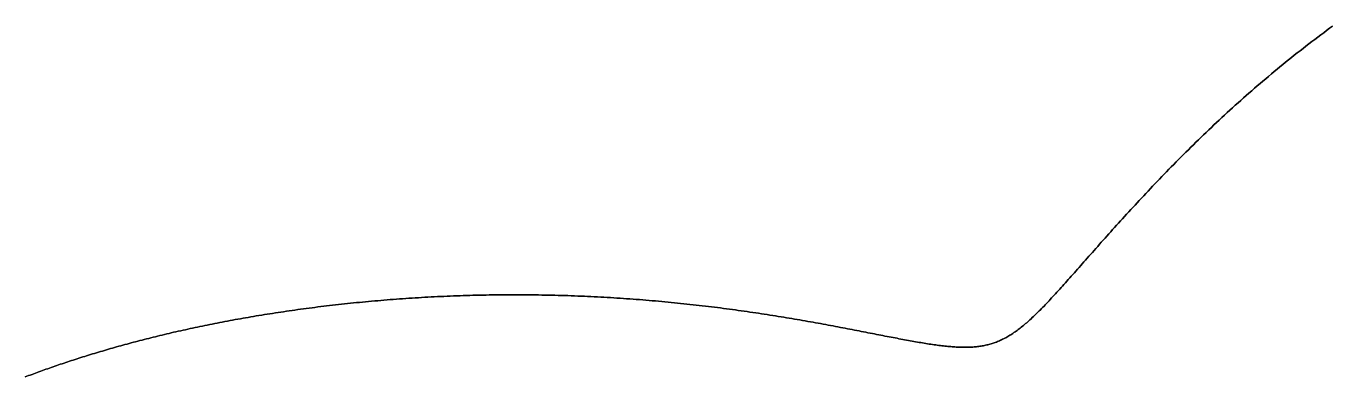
# Model space of a CAD drawing. Header units: inches. Extents: x 130170 to 284068, y 377793 to 804530.
# Drawn here: x 251899.8 to 251984.9, y 753040.8 to 753063.7 of the extents above; entities that cross this region are included whole.
import ezdxf

# ---------------------------------------------------------------- set-up
doc = ezdxf.new("R2010")
doc.units = ezdxf.units.IN
doc.header["$MEASUREMENT"] = 0
doc.layers.add('muni_il', color=7, linetype='Continuous')

msp = doc.modelspace()

# ---------------------------------------------------------------- linework, layer by layer
at = {"layer": 'muni_il'}
for points in [[(251985.111, 753063.654), (251984.916, 753063.511), (251984.721, 753063.367), (251984.526, 753063.223), (251984.332, 753063.078), (251984.138, 753062.933), (251983.945, 753062.786), (251983.752, 753062.64), (251983.56, 753062.493), (251983.369, 753062.345), (251983.177, 753062.196), (251982.987, 753062.047), (251982.797, 753061.898), (251982.607, 753061.748), (251982.418, 753061.597), (251982.23, 753061.446), (251982.042, 753061.294), (251981.854, 753061.142), (251981.667, 753060.989), (251981.481, 753060.836), (251981.295, 753060.682), (251981.11, 753060.528), (251980.925, 753060.373), (251980.741, 753060.218), (251980.558, 753060.062), (251980.375, 753059.906), (251980.192, 753059.749), (251980.011, 753059.592), (251979.83, 753059.435), (251979.649, 753059.277), (251979.469, 753059.119), (251979.29, 753058.961), (251979.112, 753058.802), (251978.934, 753058.643), (251978.756, 753058.483), (251978.58, 753058.323), (251978.404, 753058.163), (251978.229, 753058.003), (251978.055, 753057.843), (251977.881, 753057.682), (251977.708, 753057.521), (251977.536, 753057.36), (251977.364, 753057.199), (251977.194, 753057.037), (251977.024, 753056.876), (251976.855, 753056.715), (251976.686, 753056.553), (251976.519, 753056.392), (251976.352, 753056.23), (251976.186, 753056.069), (251976.021, 753055.907), (251975.857, 753055.746), (251975.694, 753055.585), (251975.532, 753055.424), (251975.37, 753055.263), (251975.21, 753055.102), (251975.05, 753054.941), (251974.892, 753054.781), (251974.734, 753054.621), (251974.577, 753054.461), (251974.422, 753054.302), (251974.267, 753054.143), (251974.113, 753053.984), (251973.96, 753053.826), (251973.809, 753053.668), (251973.658, 753053.511), (251973.508, 753053.354), (251973.36, 753053.198), (251973.212, 753053.043), (251973.066, 753052.887), (251972.921, 753052.733), (251972.776, 753052.579), (251972.633, 753052.426), (251972.491, 753052.273), (251972.35, 753052.122), (251972.21, 753051.97), (251972.072, 753051.82), (251971.934, 753051.671), (251971.798, 753051.522), (251971.662, 753051.374), (251971.528, 753051.227), (251971.395, 753051.081), (251971.264, 753050.936), (251971.133, 753050.792), (251971.003, 753050.649), (251970.875, 753050.506), (251970.748, 753050.365), (251970.622, 753050.225), (251970.498, 753050.086), (251970.374, 753049.948), (251970.252, 753049.811), (251970.131, 753049.675), (251970.01, 753049.54), (251969.892, 753049.406), (251969.774, 753049.274), (251969.658, 753049.142), (251969.542, 753049.012), (251969.428, 753048.883), (251969.315, 753048.756), (251969.204, 753048.629), (251969.093, 753048.504), (251968.984, 753048.38), (251968.875, 753048.258), (251968.768, 753048.136), (251968.662, 753048.016), (251968.557, 753047.898), (251968.453, 753047.78), (251968.351, 753047.664), (251968.249, 753047.549), (251968.149, 753047.436), (251968.049, 753047.324), (251967.951, 753047.213), (251967.854, 753047.104), (251967.757, 753046.996), (251967.662, 753046.89), (251967.568, 753046.785), (251967.475, 753046.681), (251967.383, 753046.579), (251967.291, 753046.478), (251967.201, 753046.379), (251967.112, 753046.281), (251967.024, 753046.184), (251966.936, 753046.089), (251966.85, 753045.995), (251966.764, 753045.903), (251966.679, 753045.812), (251966.595, 753045.722), (251966.512, 753045.634), (251966.43, 753045.548), (251966.349, 753045.463), (251966.268, 753045.379), (251966.188, 753045.296), (251966.109, 753045.216), (251966.03, 753045.136), (251965.952, 753045.058), (251965.875, 753044.981), (251965.799, 753044.906), (251965.723, 753044.832), (251965.648, 753044.76), (251965.573, 753044.689), (251965.499, 753044.619), (251965.426, 753044.551), (251965.353, 753044.484), (251965.281, 753044.418), (251965.209, 753044.354), (251965.137, 753044.291), (251965.066, 753044.23), (251964.996, 753044.17), (251964.925, 753044.111), (251964.855, 753044.053), (251964.786, 753043.997), (251964.717, 753043.943), (251964.648, 753043.889), (251964.579, 753043.837), (251964.511, 753043.786), (251964.442, 753043.737), (251964.375, 753043.688), (251964.307, 753043.641), (251964.239, 753043.595), (251964.172, 753043.551), (251964.104, 753043.508), (251964.037, 753043.466), (251963.97, 753043.425), (251963.902, 753043.385), (251963.835, 753043.347), (251963.768, 753043.31), (251963.7, 753043.274), (251963.633, 753043.239), (251963.565, 753043.206), (251963.498, 753043.173), (251963.43, 753043.142), (251963.362, 753043.112), (251963.294, 753043.083), (251963.226, 753043.055), (251963.158, 753043.028), (251963.089, 753043.002), (251963.02, 753042.978), (251962.95, 753042.954), (251962.881, 753042.932), (251962.811, 753042.91), (251962.74, 753042.89), (251962.669, 753042.871), (251962.598, 753042.852), (251962.527, 753042.835), (251962.455, 753042.819), (251962.382, 753042.804), (251962.309, 753042.789), (251962.236, 753042.776), (251962.161, 753042.764), (251962.087, 753042.752), (251962.012, 753042.742), (251961.936, 753042.732), (251961.859, 753042.724), (251961.782, 753042.716), (251961.705, 753042.709), (251961.626, 753042.703), (251961.547, 753042.698), (251961.467, 753042.694), (251961.387, 753042.69), (251961.306, 753042.688), (251961.224, 753042.686), (251961.141, 753042.685), (251961.057, 753042.685), (251960.973, 753042.686), (251960.888, 753042.688), (251960.802, 753042.69), (251960.715, 753042.693), (251960.627, 753042.697), (251960.538, 753042.702), (251960.449, 753042.707), (251960.359, 753042.713), (251960.267, 753042.72), (251960.175, 753042.727), (251960.082, 753042.735), (251959.987, 753042.744), (251959.892, 753042.753), (251959.796, 753042.764), (251959.699, 753042.774), (251959.601, 753042.786), (251959.502, 753042.798), (251959.401, 753042.81), (251959.3, 753042.824), (251959.198, 753042.838), (251959.095, 753042.852), (251958.99, 753042.867), (251958.885, 753042.883), (251958.779, 753042.899), (251958.671, 753042.915), (251958.562, 753042.932), (251958.452, 753042.95), (251958.342, 753042.968), (251958.23, 753042.987), (251958.117, 753043.006), (251958.002, 753043.026), (251957.887, 753043.046), (251957.771, 753043.066), (251957.653, 753043.087), (251957.534, 753043.109), (251957.414, 753043.13), (251957.294, 753043.153), (251957.171, 753043.175), (251957.048, 753043.198), (251956.924, 753043.222), (251956.798, 753043.246), (251956.671, 753043.27), (251956.543, 753043.294), (251956.414, 753043.319), (251956.284, 753043.344), (251956.153, 753043.369), (251956.02, 753043.395), (251955.887, 753043.421), (251955.752, 753043.447), (251955.616, 753043.474), (251955.479, 753043.501), (251955.341, 753043.528), (251955.201, 753043.555), (251955.061, 753043.583), (251954.919, 753043.61), (251954.776, 753043.639), (251954.632, 753043.667), (251954.487, 753043.695), (251954.341, 753043.724), (251954.194, 753043.752), (251954.045, 753043.781), (251953.896, 753043.81), (251953.745, 753043.839), (251953.593, 753043.869), (251953.44, 753043.898), (251953.286, 753043.928), (251953.131, 753043.957), (251952.975, 753043.987), (251952.818, 753044.017), (251952.659, 753044.047), (251952.5, 753044.077), (251952.339, 753044.107), (251952.178, 753044.137), (251952.015, 753044.167), (251951.852, 753044.197), (251951.687, 753044.227), (251951.521, 753044.257), (251951.355, 753044.287), (251951.187, 753044.317), (251951.018, 753044.347), (251950.849, 753044.377), (251950.678, 753044.407), (251950.506, 753044.437), (251950.334, 753044.467), (251950.16, 753044.497), (251949.986, 753044.527), (251949.81, 753044.557), (251949.634, 753044.586), (251949.456, 753044.616), (251949.278, 753044.645), (251949.099, 753044.675), (251948.919, 753044.704), (251948.738, 753044.733), (251948.556, 753044.762), (251948.374, 753044.79), (251948.19, 753044.819), (251948.006, 753044.848), (251947.821, 753044.876), (251947.635, 753044.904), (251947.448, 753044.932), (251947.26, 753044.96), (251947.072, 753044.987), (251946.883, 753045.015), (251946.693, 753045.042), (251946.502, 753045.068), (251946.311, 753045.095), (251946.119, 753045.122), (251945.926, 753045.148), (251945.732, 753045.174), (251945.538, 753045.2), (251945.343, 753045.225), (251945.147, 753045.25), (251944.951, 753045.275), (251944.754, 753045.3), (251944.556, 753045.324), (251944.358, 753045.348), (251944.159, 753045.372), (251943.959, 753045.396), (251943.759, 753045.419), (251943.559, 753045.442), (251943.358, 753045.464), (251943.156, 753045.487), (251942.953, 753045.508), (251942.751, 753045.53), (251942.547, 753045.551), (251942.343, 753045.572), (251942.139, 753045.593), (251941.934, 753045.613), (251941.729, 753045.633), (251941.523, 753045.652), (251941.316, 753045.672), (251941.11, 753045.69), (251940.903, 753045.709), (251940.695, 753045.727), (251940.487, 753045.745), (251940.279, 753045.762), (251940.07, 753045.779), (251939.861, 753045.795), (251939.651, 753045.811), (251939.441, 753045.827), (251939.231, 753045.842), (251939.021, 753045.857), (251938.81, 753045.872), (251938.599, 753045.886), (251938.388, 753045.9), (251938.176, 753045.913), (251937.964, 753045.926), (251937.752, 753045.938), (251937.54, 753045.951), (251937.327, 753045.962), (251937.114, 753045.973), (251936.901, 753045.984), (251936.688, 753045.995), (251936.475, 753046.004), (251936.261, 753046.014), (251936.048, 753046.023), (251935.834, 753046.032), (251935.62, 753046.04), (251935.406, 753046.048), (251935.192, 753046.055), (251934.978, 753046.062), (251934.763, 753046.068), (251934.549, 753046.074), (251934.335, 753046.08), (251934.12, 753046.085), (251933.906, 753046.09), (251933.691, 753046.094), (251933.477, 753046.098), (251933.262, 753046.101), (251933.047, 753046.104), (251932.833, 753046.107), (251932.619, 753046.109), (251932.404, 753046.11), (251932.19, 753046.112), (251931.976, 753046.112), (251931.761, 753046.113), (251931.547, 753046.112), (251931.333, 753046.112), (251931.119, 753046.111), (251930.906, 753046.109), (251930.692, 753046.107), (251930.478, 753046.105), (251930.265, 753046.102), (251930.052, 753046.099), (251929.839, 753046.095), (251929.626, 753046.091), (251929.413, 753046.087), (251929.201, 753046.082), (251928.989, 753046.077), (251928.777, 753046.071), (251928.565, 753046.065), (251928.354, 753046.058), (251928.143, 753046.051), (251927.932, 753046.044), (251927.721, 753046.036), (251927.51, 753046.027), (251927.3, 753046.019), (251927.091, 753046.009), (251926.881, 753046), (251926.672, 753045.99), (251926.463, 753045.98), (251926.255, 753045.969), (251926.047, 753045.958), (251925.839, 753045.946), (251925.632, 753045.934), (251925.425, 753045.922), (251925.218, 753045.909), (251925.012, 753045.896), (251924.806, 753045.883), (251924.601, 753045.869), (251924.396, 753045.855), (251924.191, 753045.84), (251923.987, 753045.825), (251923.784, 753045.81), (251923.581, 753045.794), (251923.378, 753045.778), (251923.176, 753045.762), (251922.974, 753045.745), (251922.773, 753045.728), (251922.572, 753045.71), (251922.372, 753045.692), (251922.172, 753045.674), (251921.973, 753045.656), (251921.774, 753045.637), (251921.576, 753045.617), (251921.378, 753045.598), (251921.181, 753045.578), (251920.985, 753045.558), (251920.789, 753045.537), (251920.593, 753045.516), (251920.398, 753045.495), (251920.204, 753045.474), (251920.01, 753045.452), (251919.817, 753045.43), (251919.625, 753045.408), (251919.433, 753045.385), (251919.241, 753045.362), (251919.051, 753045.339), (251918.861, 753045.315), (251918.671, 753045.291), (251918.482, 753045.267), (251918.294, 753045.242), (251918.107, 753045.218), (251917.92, 753045.193), (251917.733, 753045.167), (251917.548, 753045.142), (251917.363, 753045.116), (251917.178, 753045.09), (251916.995, 753045.064), (251916.812, 753045.037), (251916.629, 753045.01), (251916.448, 753044.983), (251916.267, 753044.956), (251916.086, 753044.928), (251915.907, 753044.901), (251915.728, 753044.873), (251915.549, 753044.844), (251915.372, 753044.816), (251915.195, 753044.787), (251915.019, 753044.758), (251914.843, 753044.729), (251914.668, 753044.7), (251914.494, 753044.67), (251914.321, 753044.64), (251914.148, 753044.61), (251913.976, 753044.58), (251913.805, 753044.549), (251913.634, 753044.519), (251913.464, 753044.488), (251913.295, 753044.457), (251913.126, 753044.426), (251912.959, 753044.394), (251912.792, 753044.363), (251912.625, 753044.331), (251912.459, 753044.299), (251912.295, 753044.267), (251912.13, 753044.235), (251911.967, 753044.202), (251911.804, 753044.17), (251911.642, 753044.137), (251911.481, 753044.104), (251911.32, 753044.071), (251911.16, 753044.037), (251911.001, 753044.004), (251910.842, 753043.97), (251910.684, 753043.937), (251910.527, 753043.903), (251910.371, 753043.868), (251910.215, 753043.834), (251910.06, 753043.8), (251909.906, 753043.765), (251909.752, 753043.731), (251909.599, 753043.696), (251909.447, 753043.661), (251909.295, 753043.626), (251909.144, 753043.591), (251908.994, 753043.556), (251908.845, 753043.52), (251908.696, 753043.485), (251908.548, 753043.449), (251908.4, 753043.413), (251908.254, 753043.377), (251908.108, 753043.341), (251907.962, 753043.305), (251907.817, 753043.268), (251907.673, 753043.232), (251907.53, 753043.195), (251907.387, 753043.159), (251907.245, 753043.122), (251907.104, 753043.085), (251906.963, 753043.048), (251906.823, 753043.011), (251906.683, 753042.974), (251906.544, 753042.936), (251906.406, 753042.899), (251906.268, 753042.861), (251906.131, 753042.824), (251905.995, 753042.786), (251905.859, 753042.748), (251905.724, 753042.711), (251905.589, 753042.673), (251905.455, 753042.634), (251905.322, 753042.596), (251905.189, 753042.558), (251905.057, 753042.52), (251904.925, 753042.481), (251904.794, 753042.442), (251904.664, 753042.404), (251904.534, 753042.365), (251904.405, 753042.326), (251904.276, 753042.287), (251904.148, 753042.248), (251904.02, 753042.209), (251903.893, 753042.17), (251903.766, 753042.131), (251903.64, 753042.091), (251903.515, 753042.052), (251903.39, 753042.012), (251903.266, 753041.973), (251903.142, 753041.933), (251903.018, 753041.893), (251902.895, 753041.854), (251902.773, 753041.814), (251902.651, 753041.774), (251902.53, 753041.734), (251902.409, 753041.693), (251902.289, 753041.653), (251902.169, 753041.613), (251902.049, 753041.573), (251901.93, 753041.532), (251901.812, 753041.491), (251901.694, 753041.451), (251901.576, 753041.41), (251901.459, 753041.37), (251901.343, 753041.329), (251901.226, 753041.288), (251901.111, 753041.247), (251900.995, 753041.206), (251900.88, 753041.165), (251900.766, 753041.124), (251900.652, 753041.082), (251900.538, 753041.041), (251900.425, 753041), (251900.312, 753040.958), (251900.2, 753040.917), (251900.088, 753040.875), (251899.976, 753040.833), (251899.865, 753040.792), (251899.754, 753040.75)], [(251899.754, 753040.75), (251899.865, 753040.792), (251899.976, 753040.833), (251900.088, 753040.875), (251900.2, 753040.917), (251900.312, 753040.958), (251900.425, 753041), (251900.538, 753041.041), (251900.652, 753041.082), (251900.766, 753041.124), (251900.88, 753041.165), (251900.995, 753041.206), (251901.111, 753041.247), (251901.226, 753041.288), (251901.343, 753041.329), (251901.459, 753041.37), (251901.576, 753041.41), (251901.694, 753041.451), (251901.812, 753041.491), (251901.93, 753041.532), (251902.049, 753041.573), (251902.169, 753041.613), (251902.289, 753041.653), (251902.409, 753041.693), (251902.53, 753041.734), (251902.651, 753041.774), (251902.773, 753041.814), (251902.895, 753041.854), (251903.018, 753041.893), (251903.142, 753041.933), (251903.266, 753041.973), (251903.39, 753042.012), (251903.515, 753042.052), (251903.64, 753042.091), (251903.766, 753042.131), (251903.893, 753042.17), (251904.02, 753042.209), (251904.148, 753042.248), (251904.276, 753042.287), (251904.405, 753042.326), (251904.534, 753042.365), (251904.664, 753042.404), (251904.794, 753042.442), (251904.925, 753042.481), (251905.057, 753042.52), (251905.189, 753042.558), (251905.322, 753042.596), (251905.455, 753042.634), (251905.589, 753042.673), (251905.724, 753042.711), (251905.859, 753042.748), (251905.995, 753042.786), (251906.131, 753042.824), (251906.268, 753042.861), (251906.406, 753042.899), (251906.544, 753042.936), (251906.683, 753042.974), (251906.823, 753043.011), (251906.963, 753043.048), (251907.104, 753043.085), (251907.245, 753043.122), (251907.387, 753043.159), (251907.53, 753043.195), (251907.673, 753043.232), (251907.817, 753043.268), (251907.962, 753043.305), (251908.108, 753043.341), (251908.254, 753043.377), (251908.4, 753043.413), (251908.548, 753043.449), (251908.696, 753043.485), (251908.845, 753043.52), (251908.994, 753043.556), (251909.144, 753043.591), (251909.295, 753043.626), (251909.447, 753043.661), (251909.599, 753043.696), (251909.752, 753043.731), (251909.906, 753043.765), (251910.06, 753043.8), (251910.215, 753043.834), (251910.371, 753043.868), (251910.527, 753043.903), (251910.684, 753043.937), (251910.842, 753043.97), (251911.001, 753044.004), (251911.16, 753044.037), (251911.32, 753044.071), (251911.481, 753044.104), (251911.642, 753044.137), (251911.804, 753044.17), (251911.967, 753044.202), (251912.13, 753044.235), (251912.295, 753044.267), (251912.459, 753044.299), (251912.625, 753044.331), (251912.792, 753044.363), (251912.959, 753044.394), (251913.126, 753044.426), (251913.295, 753044.457), (251913.464, 753044.488), (251913.634, 753044.519), (251913.805, 753044.549), (251913.976, 753044.58), (251914.148, 753044.61), (251914.321, 753044.64), (251914.494, 753044.67), (251914.668, 753044.7), (251914.843, 753044.729), (251915.019, 753044.758), (251915.195, 753044.787), (251915.372, 753044.816), (251915.549, 753044.844), (251915.728, 753044.873), (251915.907, 753044.901), (251916.086, 753044.928), (251916.267, 753044.956), (251916.448, 753044.983), (251916.629, 753045.01), (251916.812, 753045.037), (251916.995, 753045.064), (251917.178, 753045.09), (251917.363, 753045.116), (251917.548, 753045.142), (251917.733, 753045.167), (251917.92, 753045.193), (251918.107, 753045.218), (251918.294, 753045.242), (251918.482, 753045.267), (251918.671, 753045.291), (251918.861, 753045.315), (251919.051, 753045.339), (251919.241, 753045.362), (251919.433, 753045.385), (251919.625, 753045.408), (251919.817, 753045.43), (251920.01, 753045.452), (251920.204, 753045.474), (251920.398, 753045.495), (251920.593, 753045.516), (251920.789, 753045.537), (251920.985, 753045.558), (251921.181, 753045.578), (251921.378, 753045.598), (251921.576, 753045.617), (251921.774, 753045.637), (251921.973, 753045.656), (251922.172, 753045.674), (251922.372, 753045.692), (251922.572, 753045.71), (251922.773, 753045.728), (251922.974, 753045.745), (251923.176, 753045.762), (251923.378, 753045.778), (251923.581, 753045.794), (251923.784, 753045.81), (251923.987, 753045.825), (251924.191, 753045.84), (251924.396, 753045.855), (251924.601, 753045.869), (251924.806, 753045.883), (251925.012, 753045.896), (251925.218, 753045.909), (251925.425, 753045.922), (251925.632, 753045.934), (251925.839, 753045.946), (251926.047, 753045.958), (251926.255, 753045.969), (251926.463, 753045.98), (251926.672, 753045.99), (251926.881, 753046), (251927.091, 753046.009), (251927.3, 753046.019), (251927.51, 753046.027), (251927.721, 753046.036), (251927.932, 753046.044), (251928.143, 753046.051), (251928.354, 753046.058), (251928.565, 753046.065), (251928.777, 753046.071), (251928.989, 753046.077), (251929.201, 753046.082), (251929.413, 753046.087), (251929.626, 753046.091), (251929.839, 753046.095), (251930.052, 753046.099), (251930.265, 753046.102), (251930.478, 753046.105), (251930.692, 753046.107), (251930.906, 753046.109), (251931.119, 753046.111), (251931.333, 753046.112), (251931.547, 753046.112), (251931.761, 753046.113), (251931.976, 753046.112), (251932.19, 753046.112), (251932.404, 753046.11), (251932.619, 753046.109), (251932.833, 753046.107), (251933.047, 753046.104), (251933.262, 753046.101), (251933.477, 753046.098), (251933.691, 753046.094), (251933.906, 753046.09), (251934.12, 753046.085), (251934.335, 753046.08), (251934.549, 753046.074), (251934.763, 753046.068), (251934.978, 753046.062), (251935.192, 753046.055), (251935.406, 753046.048), (251935.62, 753046.04), (251935.834, 753046.032), (251936.048, 753046.023), (251936.261, 753046.014), (251936.475, 753046.004), (251936.688, 753045.995), (251936.901, 753045.984), (251937.114, 753045.973), (251937.327, 753045.962), (251937.54, 753045.951), (251937.752, 753045.938), (251937.964, 753045.926), (251938.176, 753045.913), (251938.388, 753045.9), (251938.599, 753045.886), (251938.81, 753045.872), (251939.021, 753045.857), (251939.231, 753045.842), (251939.441, 753045.827), (251939.651, 753045.811), (251939.861, 753045.795), (251940.07, 753045.779), (251940.279, 753045.762), (251940.487, 753045.745), (251940.695, 753045.727), (251940.903, 753045.709), (251941.11, 753045.69), (251941.316, 753045.672), (251941.523, 753045.652), (251941.729, 753045.633), (251941.934, 753045.613), (251942.139, 753045.593), (251942.343, 753045.572), (251942.547, 753045.551), (251942.751, 753045.53), (251942.953, 753045.508), (251943.156, 753045.487), (251943.358, 753045.464), (251943.559, 753045.442), (251943.759, 753045.419), (251943.959, 753045.396), (251944.159, 753045.372), (251944.358, 753045.348), (251944.556, 753045.324), (251944.754, 753045.3), (251944.951, 753045.275), (251945.147, 753045.25), (251945.343, 753045.225), (251945.538, 753045.2), (251945.732, 753045.174), (251945.926, 753045.148), (251946.119, 753045.122), (251946.311, 753045.095), (251946.502, 753045.068), (251946.693, 753045.042), (251946.883, 753045.015), (251947.072, 753044.987), (251947.26, 753044.96), (251947.448, 753044.932), (251947.635, 753044.904), (251947.821, 753044.876), (251948.006, 753044.848), (251948.19, 753044.819), (251948.374, 753044.79), (251948.556, 753044.762), (251948.738, 753044.733), (251948.919, 753044.704), (251949.099, 753044.675), (251949.278, 753044.645), (251949.456, 753044.616), (251949.634, 753044.586), (251949.81, 753044.557), (251949.986, 753044.527), (251950.16, 753044.497), (251950.334, 753044.467), (251950.506, 753044.437), (251950.678, 753044.407), (251950.849, 753044.377), (251951.018, 753044.347), (251951.187, 753044.317), (251951.355, 753044.287), (251951.521, 753044.257), (251951.687, 753044.227), (251951.852, 753044.197), (251952.015, 753044.167), (251952.178, 753044.137), (251952.339, 753044.107), (251952.5, 753044.077), (251952.659, 753044.047), (251952.818, 753044.017), (251952.975, 753043.987), (251953.131, 753043.957), (251953.286, 753043.928), (251953.44, 753043.898), (251953.593, 753043.869), (251953.745, 753043.839), (251953.896, 753043.81), (251954.045, 753043.781), (251954.194, 753043.752), (251954.341, 753043.724), (251954.487, 753043.695), (251954.632, 753043.667), (251954.776, 753043.639), (251954.919, 753043.61), (251955.061, 753043.583), (251955.201, 753043.555), (251955.341, 753043.528), (251955.479, 753043.501), (251955.616, 753043.474), (251955.752, 753043.447), (251955.887, 753043.421), (251956.02, 753043.395), (251956.153, 753043.369), (251956.284, 753043.344), (251956.414, 753043.319), (251956.543, 753043.294), (251956.671, 753043.27), (251956.798, 753043.246), (251956.924, 753043.222), (251957.048, 753043.198), (251957.171, 753043.175), (251957.294, 753043.153), (251957.414, 753043.13), (251957.534, 753043.109), (251957.653, 753043.087), (251957.771, 753043.066), (251957.887, 753043.046), (251958.002, 753043.026), (251958.117, 753043.006), (251958.23, 753042.987), (251958.342, 753042.968), (251958.452, 753042.95), (251958.562, 753042.932), (251958.671, 753042.915), (251958.779, 753042.899), (251958.885, 753042.883), (251958.99, 753042.867), (251959.095, 753042.852), (251959.198, 753042.838), (251959.3, 753042.824), (251959.401, 753042.81), (251959.502, 753042.798), (251959.601, 753042.786), (251959.699, 753042.774), (251959.796, 753042.764), (251959.892, 753042.753), (251959.987, 753042.744), (251960.082, 753042.735), (251960.175, 753042.727), (251960.267, 753042.72), (251960.359, 753042.713), (251960.449, 753042.707), (251960.538, 753042.702), (251960.627, 753042.697), (251960.715, 753042.693), (251960.802, 753042.69), (251960.888, 753042.688), (251960.973, 753042.686), (251961.057, 753042.685), (251961.141, 753042.685), (251961.224, 753042.686), (251961.306, 753042.688), (251961.387, 753042.69), (251961.467, 753042.694), (251961.547, 753042.698), (251961.626, 753042.703), (251961.705, 753042.709), (251961.782, 753042.716), (251961.859, 753042.724), (251961.936, 753042.732), (251962.012, 753042.742), (251962.087, 753042.752), (251962.161, 753042.764), (251962.236, 753042.776), (251962.309, 753042.789), (251962.382, 753042.804), (251962.455, 753042.819), (251962.527, 753042.835), (251962.598, 753042.852), (251962.669, 753042.871), (251962.74, 753042.89), (251962.811, 753042.91), (251962.881, 753042.932), (251962.95, 753042.954), (251963.02, 753042.978), (251963.089, 753043.002), (251963.158, 753043.028), (251963.226, 753043.055), (251963.294, 753043.083), (251963.362, 753043.112), (251963.43, 753043.142), (251963.498, 753043.173), (251963.565, 753043.206), (251963.633, 753043.239), (251963.7, 753043.274), (251963.768, 753043.31), (251963.835, 753043.347), (251963.902, 753043.385), (251963.97, 753043.425), (251964.037, 753043.466), (251964.104, 753043.508), (251964.172, 753043.551), (251964.239, 753043.595), (251964.307, 753043.641), (251964.375, 753043.688), (251964.442, 753043.737), (251964.511, 753043.786), (251964.579, 753043.837), (251964.648, 753043.889), (251964.717, 753043.943), (251964.786, 753043.997), (251964.855, 753044.053), (251964.925, 753044.111), (251964.996, 753044.17), (251965.066, 753044.23), (251965.137, 753044.291), (251965.209, 753044.354), (251965.281, 753044.418), (251965.353, 753044.484), (251965.426, 753044.551), (251965.499, 753044.619), (251965.573, 753044.689), (251965.648, 753044.76), (251965.723, 753044.832), (251965.799, 753044.906), (251965.875, 753044.981), (251965.952, 753045.058), (251966.03, 753045.136), (251966.109, 753045.216), (251966.188, 753045.296), (251966.268, 753045.379), (251966.349, 753045.463), (251966.43, 753045.548), (251966.512, 753045.634), (251966.595, 753045.722), (251966.679, 753045.812), (251966.764, 753045.903), (251966.85, 753045.995), (251966.936, 753046.089), (251967.024, 753046.184), (251967.112, 753046.281), (251967.201, 753046.379), (251967.291, 753046.478), (251967.383, 753046.579), (251967.475, 753046.681), (251967.568, 753046.785), (251967.662, 753046.89), (251967.757, 753046.996), (251967.854, 753047.104), (251967.951, 753047.213), (251968.049, 753047.324), (251968.149, 753047.436), (251968.249, 753047.549), (251968.351, 753047.664), (251968.453, 753047.78), (251968.557, 753047.898), (251968.662, 753048.016), (251968.768, 753048.136), (251968.875, 753048.258), (251968.984, 753048.38), (251969.093, 753048.504), (251969.204, 753048.629), (251969.315, 753048.756), (251969.428, 753048.883), (251969.542, 753049.012), (251969.658, 753049.142), (251969.774, 753049.274), (251969.892, 753049.406), (251970.01, 753049.54), (251970.131, 753049.675), (251970.252, 753049.811), (251970.374, 753049.948), (251970.498, 753050.086), (251970.622, 753050.225), (251970.748, 753050.365), (251970.875, 753050.506), (251971.003, 753050.649), (251971.133, 753050.792), (251971.264, 753050.936), (251971.395, 753051.081), (251971.528, 753051.227), (251971.662, 753051.374), (251971.798, 753051.522), (251971.934, 753051.671), (251972.072, 753051.82), (251972.21, 753051.97), (251972.35, 753052.122), (251972.491, 753052.273), (251972.633, 753052.426), (251972.776, 753052.579), (251972.921, 753052.733), (251973.066, 753052.887), (251973.212, 753053.043), (251973.36, 753053.198), (251973.508, 753053.354), (251973.658, 753053.511), (251973.809, 753053.668), (251973.96, 753053.826), (251974.113, 753053.984), (251974.267, 753054.143), (251974.422, 753054.302), (251974.577, 753054.461), (251974.734, 753054.621), (251974.892, 753054.781), (251975.05, 753054.941), (251975.21, 753055.102), (251975.37, 753055.263), (251975.532, 753055.424), (251975.694, 753055.585), (251975.857, 753055.746), (251976.021, 753055.907), (251976.186, 753056.069), (251976.352, 753056.23), (251976.519, 753056.392), (251976.686, 753056.553), (251976.855, 753056.715), (251977.024, 753056.876), (251977.194, 753057.037), (251977.364, 753057.199), (251977.536, 753057.36), (251977.708, 753057.521), (251977.881, 753057.682), (251978.055, 753057.843), (251978.229, 753058.003), (251978.404, 753058.163), (251978.58, 753058.323), (251978.756, 753058.483), (251978.934, 753058.643), (251979.112, 753058.802), (251979.29, 753058.961), (251979.469, 753059.119), (251979.649, 753059.277), (251979.83, 753059.435), (251980.011, 753059.592), (251980.192, 753059.749), (251980.375, 753059.906), (251980.558, 753060.062), (251980.741, 753060.218), (251980.925, 753060.373), (251981.11, 753060.528), (251981.295, 753060.682), (251981.481, 753060.836), (251981.667, 753060.989), (251981.854, 753061.142), (251982.042, 753061.294), (251982.23, 753061.446), (251982.418, 753061.597), (251982.607, 753061.748), (251982.797, 753061.898), (251982.987, 753062.047), (251983.177, 753062.196), (251983.369, 753062.345), (251983.56, 753062.493), (251983.752, 753062.64), (251983.945, 753062.786), (251984.138, 753062.933), (251984.332, 753063.078), (251984.526, 753063.223), (251984.721, 753063.367), (251984.916, 753063.511), (251985.111, 753063.654)]]:
    msp.add_lwpolyline(points, dxfattribs=at)

doc.saveas('drawing.dxf')
